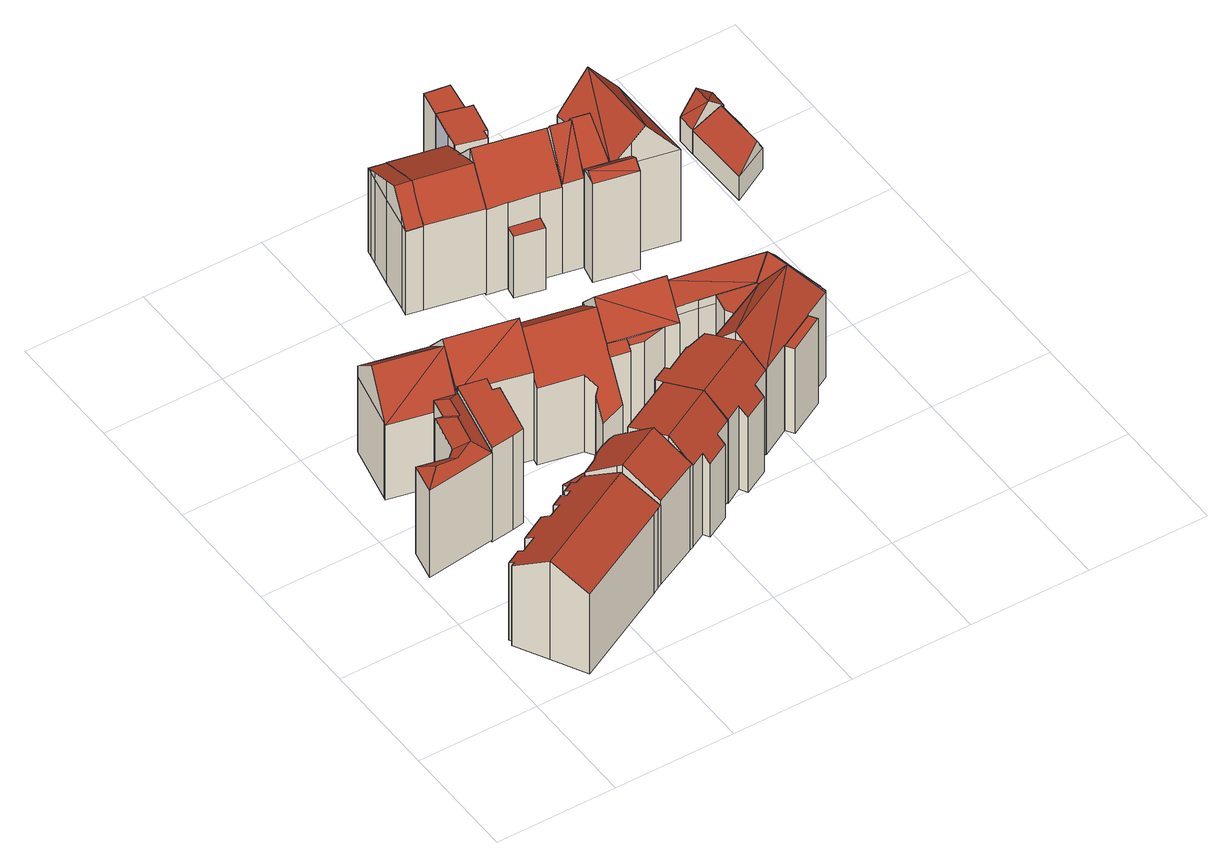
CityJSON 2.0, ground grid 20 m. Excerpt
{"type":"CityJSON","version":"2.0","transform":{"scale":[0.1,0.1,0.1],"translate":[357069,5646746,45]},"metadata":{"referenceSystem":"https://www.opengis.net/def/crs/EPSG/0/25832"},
"CityObjects":{
"building1":{"type":"Building","attributes":{"Gemeindeschluessel":"05315000","Geometrietyp2DReferenz":"3000","function":"31001_1000","roofType":"3100","measuredHeight":19.14},"address":[{"country":"Germany","locality":"Köln","thoroughfareNumber":"63","thoroughfareName":"Riehler Str."},{"country":"Germany","locality":"Köln","thoroughfareNumber":"65","thoroughfareName":"Riehler Str."}],"geometry":[{"type":"Solid","lod":"2","boundaries":[[[[0,1,2,3]],[[4,5,1,0]],[[6,7,5,4]],[[8,9,7,6]],[[10,11,9,8]],[[12,13,11,10]],[[14,15,13,12]],[[16,17,15,14]],[[18,19,17,16]],[[20,21,19,18]],[[22,23,21,20]],[[24,25,23,22]],[[26,27,25,24]],[[28,29,27,26]],[[30,31,29,28]],[[32,33,31,30]],[[34,35,33,32]],[[36,37,35,34]],[[38,39,37,36]],[[40,41,39,38]],[[42,43,41,40]],[[44,45,43,42]],[[46,47,45,44]],[[48,49,47,46]],[[50,51,49,48]],[[3,2,51,50]],[[44,42,40,38,36,34,32,30,28,26,24,22,20,18,16,14,12,10,8,6,4,46]],[[0,3,50,48,46,4]],[[1,5,7,9,11,13,15,17,19,21,23,25,27,29,31,33,35,37,39,41,43,45,47,49,51,2]]]],"semantics":{"surfaces":[{"type":"WallSurface"},{"type":"RoofSurface"},{"type":"GroundSurface"}],"values":[[0,0,0,0,0,0,0,0,0,0,0,0,0,0,0,0,0,0,0,0,0,0,0,0,0,0,1,1,2]]}}]},
"building2":{"type":"Building","attributes":{"Gemeindeschluessel":"05315000","Geometrietyp2DReferenz":"3000","function":"31001_1100"},"address":[{"country":"Germany","locality":"Köln","thoroughfareNumber":"66","thoroughfareName":"Blumenthalstr."}],"children":["building2-1","building2-2"]},
"building2-1":{"type":"BuildingPart","attributes":{"roofType":"3100","measuredHeight":21.52},"parents":["building2"],"geometry":[{"type":"Solid","lod":"2","boundaries":[[[[52,53,54,55]],[[56,57,53,52]],[[58,59,57,56]],[[60,61,59,58]],[[62,63,61,60]],[[64,65,63,62]],[[66,67,68,52]],[[52,55,64,69,66]],[[66,70,71]],[[71,67,66]],[[71,70,60,58]],[[70,66,69,62,60]],[[68,67,71,58,56]],[[69,64,62]],[[68,56,52]],[[53,57,59,61,63,65,54]],[[65,64,55,54]]]],"semantics":{"surfaces":[{"type":"WallSurface"},{"type":"RoofSurface"},{"type":"GroundSurface"},{"type":"ClosureSurface"}],"values":[[0,0,0,0,0,0,1,1,1,1,0,0,0,0,0,2,3]]}}]},
"building2-2":{"type":"BuildingPart","attributes":{"roofType":"5000","measuredHeight":18.58},"parents":["building2"],"geometry":[{"type":"Solid","lod":"2","boundaries":[[[[72,73,74,75]],[[76,77,73,72]],[[78,79,77,76]],[[80,81,79,78]],[[82,83,81,80]],[[84,55,54,83,82]],[[85,86,65,64,87]],[[75,74,86,85]],[[88,89,90,91,85,87,92]],[[87,84,92]],[[92,84,82,88]],[[88,82,80,89]],[[89,80,78,90]],[[91,90,78,76,93]],[[93,76,72,94]],[[72,75,94]],[[93,94,75,85,91]],[[73,77,79,81,83,54,65,86,74]],[[55,84,87,64]],[[65,54,55,64]]]],"semantics":{"surfaces":[{"type":"WallSurface"},{"type":"RoofSurface"},{"type":"GroundSurface"},{"type":"ClosureSurface"}],"values":[[0,0,0,0,0,0,0,0,1,1,1,1,1,1,1,1,1,2,0,3]]}}]},
"building3":{"type":"Building","attributes":{"Gemeindeschluessel":"05315000","Geometrietyp2DReferenz":"3000","function":"31001_1100"},"address":[{"country":"Germany","locality":"Köln","thoroughfareNumber":"68","thoroughfareName":"Blumenthalstr."}],"children":["building3-1","building3-2"]},
"building3-1":{"type":"BuildingPart","attributes":{"roofType":"5000","measuredHeight":22.83},"parents":["building3"],"geometry":[{"type":"Solid","lod":"2","boundaries":[[[[95,96,97,98]],[[99,100,96,95]],[[101,102,100,99]],[[99,95,103,104]],[[104,103,98]],[[98,105,101,104]],[[99,104,101]],[[98,103,95]],[[106,97,96,100,102]],[[102,101,105,106]],[[106,105,98,97]]]],"semantics":{"surfaces":[{"type":"WallSurface"},{"type":"RoofSurface"},{"type":"GroundSurface"},{"type":"ClosureSurface"}],"values":[[0,0,0,1,1,1,0,0,2,0,3]]}}]},
"building3-2":{"type":"BuildingPart","attributes":{"roofType":"1000","measuredHeight":18.26},"parents":["building3"],"geometry":[{"type":"Solid","lod":"2","boundaries":[[[[107,108,109,110]],[[111,112,108,107]],[[113,114,112,111]],[[115,116,114,113]],[[117,98,97,116,115]],[[118,119,106,105,120]],[[110,109,119,118]],[[120,117,115,113,111,107,110,118]],[[108,112,114,116,97,106,119,109]],[[98,117,120,105]],[[97,98,105,106]]]],"semantics":{"surfaces":[{"type":"WallSurface"},{"type":"RoofSurface"},{"type":"GroundSurface"},{"type":"ClosureSurface"}],"values":[[0,0,0,0,0,0,0,1,2,0,3]]}}]},
"building4":{"type":"Building","attributes":{"Gemeindeschluessel":"05315000","Geometrietyp2DReferenz":"3000","function":"31001_1000","roofType":"3100","measuredHeight":20.62},"address":[{"country":"Germany","locality":"Köln","thoroughfareNumber":"67","thoroughfareName":"Riehler Str."}],"geometry":[{"type":"Solid","lod":"2","boundaries":[[[[121,122,49,123]],[[124,45,122,121]],[[125,43,45,124]],[[126,127,43,125]],[[128,129,127,126]],[[130,131,129,128]],[[132,133,131,130]],[[134,135,133,132]],[[136,137,135,134]],[[138,139,137,136]],[[140,141,139,138]],[[142,143,141,140]],[[144,145,143,142]],[[146,147,145,144]],[[148,149,147,146]],[[150,151,149,148]],[[152,153,151,150]],[[123,49,153,152]],[[146,144,142,140,138,136,134,132,130,128,126,125,124,121,148]],[[123,152,150,148,121]],[[122,45,43,127,129,131,133,135,137,139,141,143,145,147,149,151,153,49]]]],"semantics":{"surfaces":[{"type":"WallSurface"},{"type":"RoofSurface"},{"type":"GroundSurface"}],"values":[[0,0,0,0,0,0,0,0,0,0,0,0,0,0,0,0,0,0,1,1,2]]}}]},
"building5":{"type":"Building","attributes":{"Gemeindeschluessel":"05315000","Geometrietyp2DReferenz":"3000","function":"31001_1100"},"address":[{"country":"Germany","locality":"Köln","thoroughfareNumber":"69","thoroughfareName":"Riehler Str."},{"country":"Germany","locality":"Köln","thoroughfareNumber":"71","thoroughfareName":"Riehler Str."}],"children":["building5-1","building5-2"]},
"building5-1":{"type":"BuildingPart","attributes":{"roofType":"2100","measuredHeight":2.71},"parents":["building5"],"geometry":[{"type":"Solid","lod":"2","boundaries":[[[[154,155,156,157]],[[158,159,155,154]],[[160,161,159,158]],[[162,163,161,160]],[[164,165,163,162]],[[166,167,165,164]],[[168,169,167,166]],[[166,164,162,160,158,154,157,168]],[[155,159,161,163,165,167,169,156]],[[169,168,157,156]]]],"semantics":{"surfaces":[{"type":"WallSurface"},{"type":"RoofSurface"},{"type":"GroundSurface"},{"type":"ClosureSurface"}],"values":[[0,0,0,0,0,0,0,1,2,3]]}}]},
"building5-2":{"type":"BuildingPart","attributes":{"roofType":"3100","measuredHeight":19.95},"parents":["building5"],"geometry":[{"type":"Solid","lod":"2","boundaries":[[[[170,171,169,168,172]],[[173,174,171,170]],[[175,176,174,173]],[[177,178,176,175]],[[179,180,178,177]],[[181,182,180,179]],[[183,184,182,181]],[[185,186,184,183]],[[187,188,186,185]],[[189,190,188,187]],[[191,157,156,190,189]],[[185,183,181,179,177,175,173,187]],[[170,172,191,189,187,173]],[[171,174,176,178,180,182,184,186,188,190,156,169]],[[157,191,172,168]],[[169,156,157,168]]]],"semantics":{"surfaces":[{"type":"WallSurface"},{"type":"RoofSurface"},{"type":"GroundSurface"},{"type":"ClosureSurface"}],"values":[[0,0,0,0,0,0,0,0,0,0,0,1,1,2,0,3]]}}]},
"building6":{"type":"Building","attributes":{"Gemeindeschluessel":"05315000","Geometrietyp2DReferenz":"3000","function":"31001_1000","roofType":"5000","measuredHeight":21.31},"address":[{"country":"Germany","locality":"Köln","thoroughfareNumber":"70","thoroughfareName":"Blumenthalstr."}],"geometry":[{"type":"Solid","lod":"2","boundaries":[[[[192,193,194,195]],[[196,197,193,192]],[[198,199,197,196]],[[200,201,199,198]],[[202,203,201,200]],[[204,205,203,202]],[[206,207,205,204]],[[208,209,207,206]],[[195,194,209,208]],[[198,196,210,211]],[[211,210,192,195,208,206,204,202,200]],[[192,210,196]],[[198,211,200]],[[193,197,199,201,203,205,207,209,194]]]],"semantics":{"surfaces":[{"type":"WallSurface"},{"type":"RoofSurface"},{"type":"GroundSurface"}],"values":[[0,0,0,0,0,0,0,0,0,1,1,0,0,2]]}}]},
"building7":{"type":"Building","attributes":{"Gemeindeschluessel":"05315000","Geometrietyp2DReferenz":"3000","function":"31001_1100","roofType":"5000","measuredHeight":20.37},"geometry":[{"type":"Solid","lod":"2","boundaries":[[[[212,213,214,215]],[[216,217,213,212]],[[218,219,217,216]],[[220,221,219,218]],[[222,223,221,220]],[[224,225,223,222]],[[226,227,225,224]],[[228,229,227,226]],[[230,231,229,228]],[[232,233,231,230]],[[234,235,233,232]],[[236,237,235,234]],[[170,238,237,236]],[[215,214,238,170]],[[222,220,218,216,212,215,170,173,239,224]],[[226,239,173,236,234,232,230,228]],[[224,239,226]],[[236,173,170]],[[213,217,219,221,223,225,227,229,231,233,235,237,238,214]]]],"semantics":{"surfaces":[{"type":"WallSurface"},{"type":"RoofSurface"},{"type":"GroundSurface"}],"values":[[0,0,0,0,0,0,0,0,0,0,0,0,0,0,1,1,0,0,2]]}}]},
"building8":{"type":"Building","attributes":{"Gemeindeschluessel":"05315000","Geometrietyp2DReferenz":"3000","function":"31001_1100"},"address":[{"country":"Germany","locality":"Köln","thoroughfareNumber":"72","thoroughfareName":"Blumenthalstr."}],"children":["building8-1","building8-2","building8-3"]},
"building8-1":{"type":"BuildingPart","attributes":{"roofType":"3100","measuredHeight":22.37},"parents":["building8"],"geometry":[{"type":"Solid","lod":"2","boundaries":[[[[240,241,242,243]],[[244,245,241,240]],[[246,247,245,244]],[[248,249,250,251]],[[243,242,249,248]],[[252,243,253]],[[248,253,243]],[[254,252,253,244]],[[251,255,246,244,253]],[[254,244,240]],[[252,254,240,243]],[[253,248,251]],[[241,245,247,256,250,249,242]],[[247,246,255,256]],[[256,255,251,250]]]],"semantics":{"surfaces":[{"type":"WallSurface"},{"type":"RoofSurface"},{"type":"GroundSurface"},{"type":"ClosureSurface"}],"values":[[0,0,0,0,0,1,1,1,1,0,0,0,2,3,3]]}}]},
"building8-2":{"type":"BuildingPart","attributes":{"roofType":"2100","measuredHeight":17.48},"parents":["building8"],"geometry":[{"type":"Solid","lod":"2","boundaries":[[[[257,258,247,246]],[[259,260,261,258,257]],[[262,259,257,246,255]],[[258,261,256,247]],[[260,259,262]],[[261,260,262,255,256]],[[256,255,246,247]]]],"semantics":{"surfaces":[{"type":"WallSurface"},{"type":"RoofSurface"},{"type":"GroundSurface"},{"type":"ClosureSurface"}],"values":[[0,0,1,2,0,3,3]]}}]},
"building8-3":{"type":"BuildingPart","attributes":{"roofType":"2100","measuredHeight":17.49},"parents":["building8"],"geometry":[{"type":"Solid","lod":"2","boundaries":[[[[263,264,265,266]],[[251,250,264,263]],[[266,265,261,260]],[[262,255,251,263,266,260]],[[264,250,256,261,265]],[[251,255,256,250]],[[261,256,255,262,260]]]],"semantics":{"surfaces":[{"type":"WallSurface"},{"type":"RoofSurface"},{"type":"GroundSurface"},{"type":"ClosureSurface"}],"values":[[0,0,0,1,2,3,3]]}}]},
"building9":{"type":"Building","attributes":{"Gemeindeschluessel":"05315000","Geometrietyp2DReferenz":"3000","function":"31001_1100"},"address":[{"country":"Germany","locality":"Köln","thoroughfareNumber":"91","thoroughfareName":"Blumenthalstr."}],"children":["building9-1","building9-2"]},
"building9-1":{"type":"BuildingPart","attributes":{"roofType":"5000","measuredHeight":21.34},"parents":["building9"],"geometry":[{"type":"Solid","lod":"2","boundaries":[[[[267,268,269,270,271,272]],[[273,274,275,276,277]],[[278,279,274,273]],[[272,271,279,278]],[[278,273,277,280,281,282]],[[282,281,283,267,272]],[[278,282,272]],[[270,275,274,279,271]],[[276,284,277]],[[275,270,269,276]],[[269,268,267,284,276]],[[280,277,284]],[[283,281,280,284,267]]]],"semantics":{"surfaces":[{"type":"WallSurface"},{"type":"RoofSurface"},{"type":"GroundSurface"},{"type":"ClosureSurface"}],"values":[[0,0,0,0,1,1,0,2,0,3,3,0,3]]}}]},
"building9-2":{"type":"BuildingPart","attributes":{"roofType":"5000","measuredHeight":21.39},"parents":["building9"],"geometry":[{"type":"Solid","lod":"2","boundaries":[[[[285,286,287,288]],[[289,290,286,285]],[[291,292,290,289]],[[293,294,292,291]],[[276,275,294,293]],[[295,296,270,269]],[[288,287,296,295]],[[280,284,276,293,297,298,299,300,281]],[[267,283,281,300,301,302,268]],[[268,302,295,269]],[[302,301,288,295]],[[301,300,299,285,288]],[[299,298,289,285]],[[298,297,291,289]],[[297,293,291]],[[286,290,292,294,275,270,296,287]],[[275,276,269,270]],[[283,281,280,281]],[[267,268,269,276,284]],[[284,280,281,283,267]]]],"semantics":{"surfaces":[{"type":"WallSurface"},{"type":"RoofSurface"},{"type":"GroundSurface"},{"type":"ClosureSurface"}],"values":[[0,0,0,0,0,0,0,1,1,0,0,0,0,0,0,2,3,0,3,3]]}}]},
"building10":{"type":"Building","attributes":{"Gemeindeschluessel":"05315000","Geometrietyp2DReferenz":"3000","function":"31001_1000"},"address":[{"country":"Germany","locality":"Köln","thoroughfareNumber":"95","thoroughfareName":"Blumenthalstr."}],"children":["building10-1","building10-2","building10-3","building10-4"]},
"building10-1":{"type":"BuildingPart","attributes":{"roofType":"1000","measuredHeight":11.99},"parents":["building10"],"geometry":[{"type":"Solid","lod":"2","boundaries":[[[[303,304,305,306]],[[307,308,304,303]],[[309,310,308,307]],[[307,303,306,309]],[[304,308,310,305]],[[310,309,306,305]]]],"semantics":{"surfaces":[{"type":"WallSurface"},{"type":"RoofSurface"},{"type":"GroundSurface"},{"type":"ClosureSurface"}],"values":[[0,0,0,1,2,3]]}}]},
"building10-2":{"type":"BuildingPart","attributes":{"roofType":"3100","measuredHeight":23.39},"parents":["building10"],"geometry":[{"type":"Solid","lod":"2","boundaries":[[[[311,312,310,309,313]],[[314,315,312,311]],[[316,317,315,314]],[[318,319,317,316]],[[320,321,322,323]],[[324,325,321,320]],[[326,327,325,324]],[[328,329,327,326]],[[330,306,305,329,328]],[[324,320,323,318,316,326]],[[314,311,313,330,328,326,316]],[[312,315,317,319,322,321,325,327,329,305,310]],[[319,318,323,322]],[[309,306,330,313]],[[310,305,306,309]]]],"semantics":{"surfaces":[{"type":"WallSurface"},{"type":"RoofSurface"},{"type":"GroundSurface"},{"type":"ClosureSurface"}],"values":[[0,0,0,0,0,0,0,0,0,1,1,2,3,0,3]]}}]},
"building10-3":{"type":"BuildingPart","attributes":{"roofType":"1000","measuredHeight":18.79},"parents":["building10"],"geometry":[{"type":"MultiSurface","lod":"2","boundaries":[[[331,332,333,334,335]],[[335,334,336,337]],[[338,339,338,340,331,335,337]],[[333,341,342,341,336,334]],[[332,331,340]],[[333,332,340,338,341]],[[339,342,341,338]],[[341,338,337,336]]],"semantics":{"surfaces":[{"type":"WallSurface"},{"type":"RoofSurface"},{"type":"GroundSurface"},{"type":"ClosureSurface"}],"values":[0,0,1,2,0,3,3,0]}}]},
"building10-4":{"type":"BuildingPart","attributes":{"roofType":"2100","measuredHeight":18.88},"parents":["building10"],"geometry":[{"type":"Solid","lod":"2","boundaries":[[[[343,344,333,332]],[[345,346,344,343]],[[347,348,346,345]],[[349,323,322,348,347]],[[350,351,319,318,352]],[[353,342,351,350]],[[339,342,353]],[[350,352,349,347,345,343,332,340,354,353]],[[341,333,344,346,348,322,319,351,342]],[[339,353,354,338]],[[341,342,339,338]],[[338,354,340]],[[333,341,338,340,332]],[[323,349,352,318]],[[319,322,323,318]]]],"semantics":{"surfaces":[{"type":"WallSurface"},{"type":"RoofSurface"},{"type":"GroundSurface"},{"type":"ClosureSurface"}],"values":[[0,0,0,0,0,0,0,1,2,0,3,0,3,0,3]]}}]},
"building11":{"type":"Building","attributes":{"Gemeindeschluessel":"05315000","Geometrietyp2DReferenz":"3000","function":"31001_1100"},"address":[{"country":"Germany","locality":"Köln","thoroughfareNumber":"73","thoroughfareName":"Riehler Str."}],"children":["building11-1","building11-2","building11-3","building11-4","building11-5"]},
"building11-1":{"type":"BuildingPart","attributes":{"roofType":"5000","measuredHeight":21.76},"parents":["building11"],"geometry":[{"type":"Solid","lod":"2","boundaries":[[[[355,356,357,358]],[[359,360,356,355]],[[359,361,362]],[[361,359,363]],[[355,363,359]],[[362,361,363]],[[364,365,362,363]],[[364,363,355,358]],[[366,367,357,356,360]],[[360,359,368,366]],[[367,369,358,357]],[[366,368,369,367]],[[358,369,365,364]],[[362,365,369,368]],[[362,368,359]]]],"semantics":{"surfaces":[{"type":"WallSurface"},{"type":"RoofSurface"},{"type":"GroundSurface"},{"type":"ClosureSurface"}],"values":[[0,0,1,1,1,1,1,0,2,3,0,3,0,3,3]]}}]},
"building11-2":{"type":"BuildingPart","attributes":{"roofType":"1000","measuredHeight":18},"parents":["building11"],"geometry":[{"type":"Solid","lod":"2","boundaries":[[[[370,371,372,373]],[[374,375,376,371,370]],[[365,369,367,377,378,379]],[[362,365,379,374,370,373,380]],[[371,376,377,367,366,381,372]],[[375,374,379,378]],[[376,375,378,377]],[[367,369,368,366]],[[369,365,362,368]],[[366,368,362,380,381]],[[373,372,381,380]]]],"semantics":{"surfaces":[{"type":"WallSurface"},{"type":"RoofSurface"},{"type":"GroundSurface"},{"type":"ClosureSurface"}],"values":[[0,0,0,1,2,0,0,3,3,3,3]]}}]},
"building11-3":{"type":"BuildingPart","attributes":{"roofType":"1000","measuredHeight":16.5},"parents":["building11"],"geometry":[{"type":"Solid","lod":"2","boundaries":[[[[382,383,384,385]],[[386,387,383,382]],[[385,384,388,389]],[[386,382,385,389]],[[383,387,388,384]],[[389,388,387,386]]]],"semantics":{"surfaces":[{"type":"WallSurface"},{"type":"RoofSurface"},{"type":"GroundSurface"},{"type":"ClosureSurface"}],"values":[[0,0,0,1,2,3]]}}]},
"building11-4":{"type":"BuildingPart","attributes":{"roofType":"3100","measuredHeight":21.76},"parents":["building11"],"geometry":[{"type":"Solid","lod":"2","boundaries":[[[[390,391,392,393]],[[389,388,391,390]],[[394,395,387,386]],[[396,397,395,394]],[[398,399,397,396]],[[400,401,399,398]],[[402,403,401,400]],[[373,372,403,402]],[[394,386,389,390,393,404,396]],[[398,396,404,400]],[[404,405,380,400]],[[402,400,380,373]],[[392,391,388,387,395,397,399,401,403,372,381,406]],[[392,406,404,393]],[[386,387,388,389]],[[380,381,372,373]],[[381,380,405,404,406]]]],"semantics":{"surfaces":[{"type":"WallSurface"},{"type":"RoofSurface"},{"type":"GroundSurface"},{"type":"ClosureSurface"}],"values":[[0,0,0,0,0,0,0,0,1,1,1,1,2,3,3,3,3]]}}]},
"building11-5":{"type":"BuildingPart","attributes":{"roofType":"5000","measuredHeight":21.76},"parents":["building11"],"geometry":[{"type":"Solid","lod":"2","boundaries":[[[[407,408,409,410]],[[411,392,408,407]],[[393,392,411]],[[412,413,360,359]],[[414,415,413,412]],[[410,409,415,414]],[[362,361,359]],[[380,405,404,361,362]],[[411,407,410,414,412,359,361,404]],[[408,392,406,381,366,360,413,415,409]],[[393,411,404]],[[392,393,404,406]],[[381,406,404,405,380]],[[368,366,381,380,362]],[[360,366,368,359]],[[368,362,359]]]],"semantics":{"surfaces":[{"type":"WallSurface"},{"type":"RoofSurface"},{"type":"GroundSurface"},{"type":"ClosureSurface"}],"values":[[0,0,0,0,0,0,1,1,1,2,0,3,3,3,3,3]]}}]},
"building12":{"type":"Building","attributes":{"Gemeindeschluessel":"05315000","Geometrietyp2DReferenz":"3000","function":"31001_1100"},"address":[{"country":"Germany","locality":"Köln","thoroughfareNumber":"97","thoroughfareName":"Blumenthalstr."}],"children":["building12-1","building12-2","building12-3","building12-4"]},
"building12-1":{"type":"BuildingPart","attributes":{"roofType":"3100","measuredHeight":20.46},"parents":["building12"],"geometry":[{"type":"Solid","lod":"2","boundaries":[[[[416,417,418,419]],[[420,421,422,417,416]],[[419,418,423,424,425]],[[416,426,420]],[[425,427,419]],[[419,427,426]],[[426,416,419]],[[427,425,428,420]],[[420,426,427]],[[417,422,429,423,418]],[[430,431,421,420,428]],[[422,421,431,430,429]],[[423,429,430,424]],[[430,428,425,424]]]],"semantics":{"surfaces":[{"type":"WallSurface"},{"type":"RoofSurface"},{"type":"GroundSurface"},{"type":"ClosureSurface"}],"values":[[0,0,0,0,0,1,1,1,1,2,0,3,3,3]]}}]},
"building12-2":{"type":"BuildingPart","attributes":{"roofType":"3100","measuredHeight":24.63},"parents":["building12"],"geometry":[{"type":"Solid","lod":"2","boundaries":[[[[432,433,325,434]],[[435,329,422,436]],[[434,325,329,435]],[[435,437,434]],[[437,438,439,440,432]],[[432,434,437]],[[438,437,435]],[[435,436,441,442,438]],[[433,422,329,325]],[[433,432,436,422]],[[439,438,442]],[[440,441,436,432]],[[439,442,441,440]]]],"semantics":{"surfaces":[{"type":"WallSurface"},{"type":"RoofSurface"},{"type":"GroundSurface"},{"type":"ClosureSurface"}],"values":[[0,0,0,0,1,1,1,1,2,3,0,3,3]]}}]},
"building12-3":{"type":"BuildingPart","attributes":{"roofType":"5000","measuredHeight":24.45},"parents":["building12"],"geometry":[{"type":"Solid","lod":"2","boundaries":[[[[443,444,433,432,440]],[[445,446,444,443]],[[447,448,446,445]],[[449,450,439,442,421,431]],[[451,447,445,443,440,450,449]],[[444,446,448,429,422,433]],[[452,431,430]],[[448,447,452,430,429]],[[429,430,431,421,422]],[[436,422,421,441]],[[433,422,436,432]],[[436,441,440,432]],[[440,439,450]],[[441,421,442]],[[440,441,442,439]],[[431,452,451,449]],[[452,447,451]]]],"semantics":{"surfaces":[{"type":"WallSurface"},{"type":"RoofSurface"},{"type":"GroundSurface"},{"type":"ClosureSurface"}],"values":[[0,0,0,1,1,2,0,3,3,0,3,3,0,0,3,0,3]]}}]},
"building12-4":{"type":"BuildingPart","attributes":{"roofType":"3100","measuredHeight":24.43},"parents":["building12"],"geometry":[{"type":"Solid","lod":"2","boundaries":[[[[424,423,453,454]],[[455,456,448,447,457]],[[458,459,456,455]],[[454,453,459,458]],[[460,461,458]],[[454,458,461]],[[460,455,457,451,452,430]],[[428,462,461,460,430]],[[461,462,425,424,454]],[[460,458,455]],[[423,429,448,456,459,453]],[[424,430,429,423]],[[451,457,447]],[[429,430,452,447,448]],[[452,451,447]],[[425,462,428]],[[425,428,430,424]]]],"semantics":{"surfaces":[{"type":"WallSurface"},{"type":"RoofSurface"},{"type":"GroundSurface"},{"type":"ClosureSurface"}],"values":[[0,0,0,0,1,1,1,1,0,0,2,3,0,3,3,0,3]]}}]},
"building13":{"type":"Building","attributes":{"Gemeindeschluessel":"05315000","Geometrietyp2DReferenz":"3000","function":"31001_1100"},"children":["building13-1","building13-2"]},
"building13-1":{"type":"BuildingPart","attributes":{"roofType":"5000","measuredHeight":6.76},"parents":["building13"],"geometry":[{"type":"Solid","lod":"2","boundaries":[[[[463,464,465,466]],[[467,468,469,470]],[[471,472,468,467]],[[473,474,472,471]],[[466,465,474,473]],[[475,476,477,463,466]],[[471,467,470,478,476,475,473]],[[473,475,466]],[[464,469,468,472,474,465]],[[464,463,470,469]],[[478,477,476]],[[470,463,477,478]]]],"semantics":{"surfaces":[{"type":"WallSurface"},{"type":"RoofSurface"},{"type":"GroundSurface"},{"type":"ClosureSurface"}],"values":[[0,0,0,0,0,1,1,0,2,3,0,3]]}}]},
"building13-2":{"type":"BuildingPart","attributes":{"roofType":"3100","measuredHeight":8.84},"parents":["building13"],"geometry":[{"type":"Solid","lod":"2","boundaries":[[[[479,470,469,480,481]],[[482,483,464,463,484]],[[481,480,483,482]],[[477,478,479,485,484]],[[482,486,481]],[[485,479,481]],[[481,486,485]],[[485,486,482]],[[482,484,485]],[[469,464,483,480]],[[463,477,484]],[[470,479,478]],[[464,469,470,463]],[[470,478,477,463]]]],"semantics":{"surfaces":[{"type":"WallSurface"},{"type":"RoofSurface"},{"type":"GroundSurface"},{"type":"ClosureSurface"}],"values":[[0,0,0,0,0,1,1,1,1,2,0,0,3,3]]}}]}
},
"vertices":[
[91,2,175],[91,2,20],[256,88,20],[256,88,174],[61,57,211],[61,57,20],[32,111,175],[32,111,20],[39,115,175],[39,115,20],[35,123,170],[35,123,20],[59,136,170],[59,136,20],[63,128,175],[63,128,20],[90,142,175],[90,142,20],[83,155,166],[83,155,20],[127,179,166],[127,179,20],[134,166,175],[134,166,20],[157,178,174],[157,178,20],[152,186,169],[152,186,20],[172,197,169],[172,197,20],[176,188,174],[176,188,20],[186,193,174],[186,193,20],[181,202,168],[181,202,20],[199,212,168],[199,212,20],[203,203,174],[203,203,20],[216,209,174],[216,209,20],[218,205,177],[218,205,20],[242,159,207],[242,159,20],[245,153,211],[245,153,20],[275,98,174],[275,98,20],[269,95,174],[269,95,20],
[45,452,170],[45,452,25],[116,436,25],[116,436,170],[46,456,170],[46,456,25],[67,555,170],[67,555,25],[174,532,170],[174,532,25],[153,432,170],[153,432,25],[152,429,170],[152,429,25],[163,480,240],[56,503,240],[46,456,177],[153,432,175],[174,532,191],[67,555,192],
[20,337,194],[20,337,25],[10,286,25],[10,286,194],[69,326,194],[69,326,25],[82,338,194],[82,338,25],[97,404,194],[97,404,25],[109,401,194],[109,401,25],[116,436,194],[125,301,194],[125,301,25],[152,429,194],[123,379,206],[116,375,210],[105,324,210],[104,324,210],[130,415,206],[74,310,204],[37,311,208],
[174,532,192],[174,532,21],[153,432,21],[153,432,192],[287,508,192],[287,508,21],[266,407,192],[266,407,21],[164,485,249],[277,461,249],[197,423,192],[197,423,21],
[183,309,204],[183,309,21],[202,397,21],[202,397,204],[164,306,204],[164,306,21],[125,301,204],[125,301,21],[152,429,204],[152,429,21],[153,432,204],[191,400,204],[191,400,21],[197,423,204],
[246,151,226],[246,151,20],[275,98,183],[242,159,220],[218,205,183],[243,219,183],[243,219,20],[248,225,181],[248,225,20],[253,230,179],[253,230,20],[259,235,178],[259,235,20],[266,239,178],[266,239,20],[273,242,178],[273,242,20],[280,244,179],[280,244,20],[287,246,180],[287,246,20],[295,246,182],[295,246,20],[296,244,184],[296,244,20],[320,200,219],[320,200,20],[325,191,226],[325,191,20],[354,136,182],[354,136,20],[349,134,182],[349,134,20],
[296,244,48],[296,244,21],[305,227,21],[305,227,48],[295,246,48],[295,246,21],[256,319,48],[256,319,21],[300,325,46],[300,325,21],[332,265,46],[332,265,21],[335,267,46],[335,267,21],[349,250,45],[349,250,21],
[398,276,208],[398,276,21],[349,250,208],[429,219,220],[429,219,21],[447,186,178],[447,186,21],[419,171,178],[419,171,21],[425,160,164],[425,160,21],[386,139,164],[386,139,21],[380,150,178],[380,150,21],[354,136,178],[354,136,21],[336,170,220],[336,170,21],[320,200,214],[320,200,21],[305,227,208],
[266,407,184],[266,407,22],[264,395,22],[264,395,171],[287,508,190],[287,508,22],[400,484,190],[400,484,22],[368,335,132],[368,335,22],[331,329,119],[331,329,22],[337,357,148],[337,357,22],[345,363,156],[345,363,22],[334,381,172],[334,381,22],[276,455,235],[388,431,235],
[417,302,205],[417,302,17],[392,289,17],[392,289,205],[421,294,207],[421,294,17],[465,318,207],[465,318,17],[466,316,208],[466,316,17],[500,325,209],[500,325,17],[505,317,211],[505,317,17],[547,240,180],[547,240,17],[518,224,180],[518,224,17],[525,211,163],[525,211,17],[483,189,163],[483,189,17],[476,202,179],[476,202,17],[447,186,179],[447,186,17],[398,276,17],[530,272,220],
[496,403,196],[496,403,21],[508,462,21],[508,462,196],[490,373,196],[490,373,21],[468,378,196],[468,378,21],[400,484,196],[400,484,21],[381,396,21],[381,396,196],[500,421,245],[391,442,245],[496,403,227],[411,389,196],[411,389,21],
[431,374,191],[431,374,21],[409,379,191],[409,379,188],[409,379,21],[411,389,195],
[377,380,184],[377,380,21],[408,374,21],[408,374,184],
[304,744,189],[304,744,188],[304,744,187],[304,744,25],[396,724,25],[396,724,188],[423,862,188],[423,862,25],[332,881,25],[332,881,187],[332,881,188],[419,838,201],[419,838,25],[319,817,222],[312,786,239],[404,768,239],[306,757,204],[331,880,188],
[290,817,187],[290,817,25],[280,764,25],[280,764,187],[300,862,187],[300,862,25],[302,875,187],[302,875,25],[305,886,187],[305,886,25],[277,749,187],[277,749,25],[302,875,193],[300,862,200],[290,817,225],[285,791,239],[280,764,206],[277,749,188],
[472,687,141],[472,687,21],[477,708,21],[477,708,141],[425,697,141],[425,697,21],[429,717,141],[429,717,21],
[429,718,188],[429,718,21],[429,717,188],[396,724,187],[396,724,21],[407,781,255],[407,781,21],[418,838,187],[418,838,21],[531,811,189],[531,811,21],[467,826,21],[467,826,188],[528,793,211],[528,793,21],[520,756,255],[520,756,21],[509,701,189],[509,701,21],[477,708,189],
[474,896,209],[474,896,208],[474,896,21],[482,944,21],[482,944,209],[441,950,21],[441,950,209],[432,906,209],[423,862,209],[452,902,209],[432,906,21],[423,862,21],
[487,893,208],[487,893,21],[475,839,208],[475,839,21],[470,841,208],[470,841,21],[467,826,208],[419,838,210],[419,838,21],[418,838,210],[423,862,210],[432,906,210],
[508,462,181],[508,462,16],[496,403,16],[496,403,181],[687,426,181],[687,426,16],[651,393,234],[625,381,197],[500,423,234],[496,403,197],[537,397,197],[625,381,16],[537,397,16],[625,381,181],[537,397,181],
[557,360,197],[557,360,16],[564,346,16],[564,346,197],[563,392,197],[563,392,181],[563,392,16],[537,396,16],[537,396,181],[537,396,197],[626,377,197],[626,377,16],
[605,253,181],[605,253,16],[666,286,16],[666,286,181],[596,266,181],[596,266,16],[658,299,16],[658,299,181],
[658,300,182],[658,300,16],[704,324,16],[704,324,182],[595,266,182],[595,266,16],[548,240,182],[548,240,16],[547,240,182],[547,240,16],[524,282,234],[524,282,16],[505,317,197],[505,317,16],[659,355,234],[657,357,232],[659,355,16],
[700,352,184],[700,352,16],[717,356,16],[717,356,161],[704,324,185],[692,394,183],[692,394,16],[708,395,162],[708,395,16],
[535,662,213],[535,662,21],[605,647,21],[605,647,213],[542,694,213],[542,694,201],[542,694,21],[612,679,21],[612,679,199],[612,679,213],[538,678,225],[608,663,225],[592,684,213],[582,686,21],[582,686,199],[582,686,201],
[561,786,195],[561,786,21],[528,793,195],[509,701,195],[542,694,195],[519,747,267],[551,740,267],[552,743,263],[561,786,196],[542,698,201],[546,714,226],
[565,786,196],[565,786,21],[569,780,203],[569,780,21],[580,786,190],[580,786,21],[581,739,265],[552,745,265],[580,780,199],[581,702,199],
[685,664,21],[685,664,199],[579,818,199],[579,818,21],[580,786,199],[682,819,199],[682,819,21],[631,819,265],[633,675,265],[612,679,238],
[805,814,53],[805,814,7],[807,699,7],[807,699,53],[858,801,69],[858,801,7],[858,815,7],[858,815,69],[869,794,51],[869,794,7],[870,734,48],[870,734,7],[855,726,75],[854,815,75],[820,814,60],[856,815,73],
[858,815,74],[858,845,7],[858,845,74],[805,846,54],[805,846,7],[805,814,54],[832,814,96],[832,846,96]
]}
